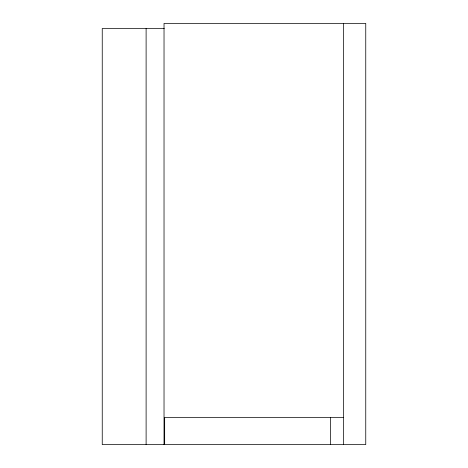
<?xml version="1.0" encoding="UTF-8"?>
<svg xmlns="http://www.w3.org/2000/svg" width="468" height="468" viewBox="0 0 468 468"><rect width="100%" height="100%" fill="white"/><g stroke="black" fill="none" stroke-linecap="round" stroke-linejoin="round"><path stroke-width="0.7" d="M164.28 28.495L102.246 28.495L102.246 444.6L365.754 444.6L365.754 23.4L164.028 23.4L164.028 444.6M343.588 417.427L164.666 417.427L164.666 444.6M343.588 23.4L343.588 444.6M330.385 417.427L330.385 444.6M146.11 28.495L146.11 444.6"/></g></svg>
